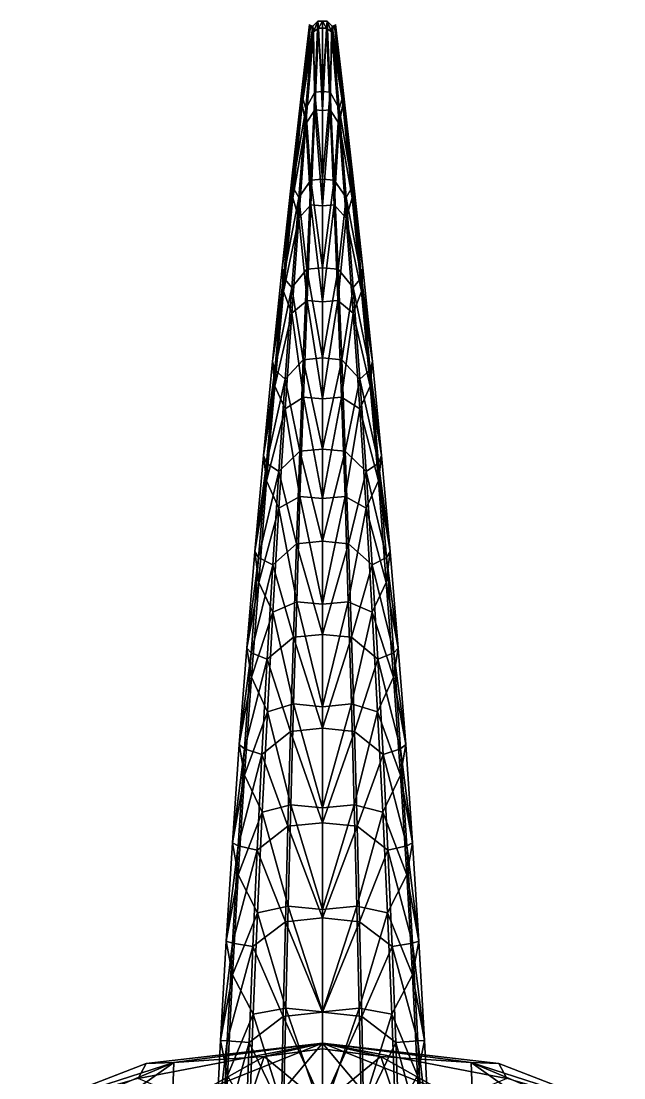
# Model space of a CAD drawing. Extents: x -1.18 to 1.18, y -1.18 to 1.18.
# Drawn here: x -0.149 to 0.149, y 0.655 to 1.176 of the extents above; entities that cross this region are included whole.
import ezdxf

# ---------------------------------------------------------------- set-up
doc = ezdxf.new("R2010")
doc.units = 0
doc.layers.add('OCTOPUS$LWO', color=1, linetype='CONTINUOUS')

msp = doc.modelspace()

# ---------------------------------------------------------------- linework, layer by layer
at = {"layer": 'OCTOPUS$LWO'}
for points in [[(-0.00474, 1.17388, -0.65599), (-0.00618, 1.17383, -0.65728), (-0.01002, 1.13909, -0.62956)], [(-0.01002, 1.13909, -0.62956), (-0.00816, 1.13313, -0.62211), (-0.00474, 1.17388, -0.65599)], [(-0.00988, 1.14505, -0.63697), (-0.01002, 1.13909, -0.62956), (-0.00618, 1.17383, -0.65728)], [(-0.00452, 1.17099, -0.65946), (-0.01001, 1.13512, -0.63443), (-0.00591, 1.17412, -0.65981)], [(-0.00591, 1.17412, -0.65981), (-0.01001, 1.13512, -0.63443), (-0.00988, 1.14505, -0.63697)], [(-0.00591, 1.17412, -0.65981), (-0.00988, 1.14505, -0.63697), (-0.00636, 1.17472, -0.65908)], [(-0.00618, 1.17383, -0.65728), (-0.00636, 1.17472, -0.65908), (-0.00988, 1.14505, -0.63697)], [(-0.00474, 1.17388, -0.65599), (-0.00816, 1.13313, -0.62211), (-0.00379, 1.14124, -0.62698)], [(-0.00591, 1.17412, -0.65981), (-0.00636, 1.17472, -0.65908), (-0.00618, 1.17383, -0.65728)], [(-0.00591, 1.17412, -0.65981), (-0.00618, 1.17383, -0.65728), (-0.00474, 1.17388, -0.65599)], [(-0.00474, 1.17388, -0.65599), (-0.00452, 1.17099, -0.65946), (-0.00591, 1.17412, -0.65981)], [(-0.00452, 1.17099, -0.65946), (-0.00474, 1.17388, -0.65599), (-0.00227, 1.17623, -0.65728)], [(-0.00474, 1.17388, -0.65599), (-0.00379, 1.14124, -0.62698), (-0.00227, 1.17623, -0.65728)], [(-0.00227, 1.17623, -0.65728), (-0.00193, 1.1729, -0.66126), (-0.00452, 1.17099, -0.65946)], [(-0.00227, 1.17623, -0.65728), (-0.00379, 1.14124, -0.62698), (0, 1.14157, -0.62658)], [(-0.00193, 1.1729, -0.66126), (-0.00227, 1.17623, -0.65728), (0, 1.17631, -0.65718)], [(-0.00227, 1.17623, -0.65728), (0, 1.14157, -0.62658), (0, 1.17631, -0.65718)], [(0, 1.17631, -0.65718), (0, 1.17277, -0.66142), (-0.00193, 1.1729, -0.66126)], [(0, 1.17277, -0.66142), (0, 1.17631, -0.65718), (0.00193, 1.1729, -0.66126)], [(0.00227, 1.17623, -0.65728), (0.00193, 1.1729, -0.66126), (0, 1.17631, -0.65718)], [(0, 1.14157, -0.62658), (0.00227, 1.17623, -0.65728), (0, 1.17631, -0.65718)], [(0.00379, 1.14124, -0.62698), (0.00227, 1.17623, -0.65728), (0, 1.14157, -0.62658)], [(0.00193, 1.1729, -0.66126), (0.00227, 1.17623, -0.65728), (0.00452, 1.17099, -0.65946)], [(0.00474, 1.17388, -0.65599), (0.00452, 1.17099, -0.65946), (0.00227, 1.17623, -0.65728)], [(0.00379, 1.14124, -0.62698), (0.00474, 1.17388, -0.65599), (0.00227, 1.17623, -0.65728)], [(0.00816, 1.13313, -0.62211), (0.00474, 1.17388, -0.65599), (0.00379, 1.14124, -0.62698)], [(0.00452, 1.17099, -0.65946), (0.00474, 1.17388, -0.65599), (0.00591, 1.17412, -0.65981)], [(0.01001, 1.13512, -0.63443), (0.00452, 1.17099, -0.65946), (0.00591, 1.17412, -0.65981)], [(0.00618, 1.17383, -0.65728), (0.00591, 1.17412, -0.65981), (0.00474, 1.17388, -0.65599)], [(0.00618, 1.17383, -0.65728), (0.00474, 1.17388, -0.65599), (0.01002, 1.13909, -0.62956)], [(0.00816, 1.13313, -0.62211), (0.01002, 1.13909, -0.62956), (0.00474, 1.17388, -0.65599)], [(0.00636, 1.17472, -0.65908), (0.00591, 1.17412, -0.65981), (0.00618, 1.17383, -0.65728)], [(0.00988, 1.14505, -0.63697), (0.00591, 1.17412, -0.65981), (0.00636, 1.17472, -0.65908)], [(0.01001, 1.13512, -0.63443), (0.00591, 1.17412, -0.65981), (0.00988, 1.14505, -0.63697)], [(0.00636, 1.17472, -0.65908), (0.00618, 1.17383, -0.65728), (0.00988, 1.14505, -0.63697)], [(0.01002, 1.13909, -0.62956), (0.00988, 1.14505, -0.63697), (0.00618, 1.17383, -0.65728)], [(-0.00452, 1.17099, -0.65946), (-0.00814, 1.12564, -0.63126), (-0.01001, 1.13512, -0.63443)], [(-0.00378, 1.13262, -0.63745), (-0.00814, 1.12564, -0.63126), (-0.00452, 1.17099, -0.65946)], [(-0.00452, 1.17099, -0.65946), (-0.00193, 1.1729, -0.66126), (-0.00378, 1.13262, -0.63745)], [(0, 1.13229, -0.63784), (-0.00378, 1.13262, -0.63745), (-0.00193, 1.1729, -0.66126)], [(-0.00193, 1.1729, -0.66126), (0, 1.17277, -0.66142), (0, 1.13229, -0.63784)], [(0, 1.17277, -0.66142), (0.00193, 1.1729, -0.66126), (0, 1.13229, -0.63784)], [(0.00378, 1.13262, -0.63745), (0, 1.13229, -0.63784), (0.00193, 1.1729, -0.66126)], [(0.00193, 1.1729, -0.66126), (0.00452, 1.17099, -0.65946), (0.00378, 1.13262, -0.63745)], [(0.00814, 1.12564, -0.63126), (0.00378, 1.13262, -0.63745), (0.00452, 1.17099, -0.65946)], [(0.00814, 1.12564, -0.63126), (0.00452, 1.17099, -0.65946), (0.01001, 1.13512, -0.63443)], [(-0.01001, 1.13512, -0.63443), (-0.01501, 1.10001, -0.60315), (-0.00988, 1.14505, -0.63697)], [(-0.01002, 1.13909, -0.62956), (-0.00988, 1.14505, -0.63697), (-0.01501, 1.10001, -0.60315)], [(0.01501, 1.10001, -0.60315), (0.01001, 1.13512, -0.63443), (0.00988, 1.14505, -0.63697)], [(0.00988, 1.14505, -0.63697), (0.01002, 1.13909, -0.62956), (0.01501, 1.10001, -0.60315)], [(-0.01501, 1.10001, -0.60315), (-0.01472, 1.09478, -0.59456), (-0.01002, 1.13909, -0.62956)], [(-0.00816, 1.13313, -0.62211), (-0.01002, 1.13909, -0.62956), (-0.01472, 1.09478, -0.59456)], [(-0.00816, 1.13313, -0.62211), (-0.00576, 1.09789, -0.59081), (-0.00379, 1.14124, -0.62698)], [(-0.00379, 1.14124, -0.62698), (-0.00576, 1.09789, -0.59081), (0, 1.0984, -0.5902)], [(-0.00379, 1.14124, -0.62698), (0, 1.0984, -0.5902), (0, 1.14157, -0.62658)], [(0, 1.0984, -0.5902), (0.00379, 1.14124, -0.62698), (0, 1.14157, -0.62658)], [(0.00576, 1.09789, -0.59081), (0.00379, 1.14124, -0.62698), (0, 1.0984, -0.5902)], [(0.00576, 1.09789, -0.59081), (0.00816, 1.13313, -0.62211), (0.00379, 1.14124, -0.62698)], [(0.01002, 1.13909, -0.62956), (0.00816, 1.13313, -0.62211), (0.01472, 1.09478, -0.59456)], [(0.01472, 1.09478, -0.59456), (0.01501, 1.10001, -0.60315), (0.01002, 1.13909, -0.62956)], [(-0.01001, 1.13512, -0.63443), (-0.0147, 1.08915, -0.60152), (-0.01501, 1.10001, -0.60315)], [(-0.01472, 1.09478, -0.59456), (-0.01174, 1.08929, -0.5863), (-0.00816, 1.13313, -0.62211)], [(-0.00814, 1.12564, -0.63126), (-0.0147, 1.08915, -0.60152), (-0.01001, 1.13512, -0.63443)], [(-0.00816, 1.13313, -0.62211), (-0.01174, 1.08929, -0.5863), (-0.00576, 1.09789, -0.59081)], [(-0.00814, 1.12564, -0.63126), (-0.00378, 1.13262, -0.63745), (-0.00574, 1.0857, -0.6057)], [(0, 1.08519, -0.60632), (-0.00574, 1.0857, -0.6057), (-0.00378, 1.13262, -0.63745)], [(-0.00378, 1.13262, -0.63745), (0, 1.13229, -0.63784), (0, 1.08519, -0.60632)], [(0, 1.13229, -0.63784), (0.00378, 1.13262, -0.63745), (0, 1.08519, -0.60632)], [(0.00574, 1.0857, -0.6057), (0, 1.08519, -0.60632), (0.00378, 1.13262, -0.63745)], [(0.00378, 1.13262, -0.63745), (0.00814, 1.12564, -0.63126), (0.00574, 1.0857, -0.6057)], [(0.01174, 1.08929, -0.5863), (0.00816, 1.13313, -0.62211), (0.00576, 1.09789, -0.59081)], [(0.0147, 1.08915, -0.60152), (0.00814, 1.12564, -0.63126), (0.01001, 1.13512, -0.63443)], [(0.01174, 1.08929, -0.5863), (0.01472, 1.09478, -0.59456), (0.00816, 1.13313, -0.62211)], [(0.0147, 1.08915, -0.60152), (0.01001, 1.13512, -0.63443), (0.01501, 1.10001, -0.60315)], [(-0.00814, 1.12564, -0.63126), (-0.01171, 1.07917, -0.5987), (-0.0147, 1.08915, -0.60152)], [(-0.00574, 1.0857, -0.6057), (-0.01171, 1.07917, -0.5987), (-0.00814, 1.12564, -0.63126)], [(0.01171, 1.07917, -0.5987), (0.00574, 1.0857, -0.6057), (0.00814, 1.12564, -0.63126)], [(0.01171, 1.07917, -0.5987), (0.00814, 1.12564, -0.63126), (0.0147, 1.08915, -0.60152)], [(-0.0147, 1.08915, -0.60152), (-0.01993, 1.05451, -0.56835), (-0.01501, 1.10001, -0.60315)], [(-0.01472, 1.09478, -0.59456), (-0.01501, 1.10001, -0.60315), (-0.01993, 1.05451, -0.56835)], [(-0.01174, 1.08929, -0.5863), (-0.00765, 1.05388, -0.55393), (-0.00576, 1.09789, -0.59081)], [(-0.00576, 1.09789, -0.59081), (-0.00765, 1.05388, -0.55393), (0, 1.05457, -0.5531)], [(-0.00576, 1.09789, -0.59081), (0, 1.05457, -0.5531), (0, 1.0984, -0.5902)], [(0, 1.05457, -0.5531), (0.00576, 1.09789, -0.59081), (0, 1.0984, -0.5902)], [(0.00765, 1.05388, -0.55393), (0.00576, 1.09789, -0.59081), (0, 1.05457, -0.5531)], [(0.00765, 1.05388, -0.55393), (0.01174, 1.08929, -0.5863), (0.00576, 1.09789, -0.59081)], [(0.01993, 1.05451, -0.56835), (0.0147, 1.08915, -0.60152), (0.01501, 1.10001, -0.60315)], [(0.01501, 1.10001, -0.60315), (0.01472, 1.09478, -0.59456), (0.01993, 1.05451, -0.56835)], [(-0.01993, 1.05451, -0.56835), (-0.01925, 1.04984, -0.55883), (-0.01472, 1.09478, -0.59456)], [(-0.01174, 1.08929, -0.5863), (-0.01472, 1.09478, -0.59456), (-0.01925, 1.04984, -0.55883)], [(0.01472, 1.09478, -0.59456), (0.01174, 1.08929, -0.5863), (0.01925, 1.04984, -0.55883)], [(0.01925, 1.04984, -0.55883), (0.01993, 1.05451, -0.56835), (0.01472, 1.09478, -0.59456)], [(-0.0147, 1.08915, -0.60152), (-0.01921, 1.0429, -0.56741), (-0.01993, 1.05451, -0.56835)], [(-0.01925, 1.04984, -0.55883), (-0.01519, 1.0448, -0.54976), (-0.01174, 1.08929, -0.5863)], [(-0.01171, 1.07917, -0.5987), (-0.01921, 1.0429, -0.56741), (-0.0147, 1.08915, -0.60152)], [(-0.01174, 1.08929, -0.5863), (-0.01519, 1.0448, -0.54976), (-0.00765, 1.05388, -0.55393)], [(-0.01171, 1.07917, -0.5987), (-0.00574, 1.0857, -0.6057), (-0.00762, 1.03852, -0.57273)], [(0, 1.03783, -0.57357), (-0.00762, 1.03852, -0.57273), (-0.00574, 1.0857, -0.6057)], [(-0.00574, 1.0857, -0.6057), (0, 1.08519, -0.60632), (0, 1.03783, -0.57357)], [(0, 1.08519, -0.60632), (0.00574, 1.0857, -0.6057), (0, 1.03783, -0.57357)], [(0.00762, 1.03852, -0.57273), (0, 1.03783, -0.57357), (0.00574, 1.0857, -0.6057)], [(0.00574, 1.0857, -0.6057), (0.01171, 1.07917, -0.5987), (0.00762, 1.03852, -0.57273)], [(0.01519, 1.0448, -0.54976), (0.01174, 1.08929, -0.5863), (0.00765, 1.05388, -0.55393)], [(0.01921, 1.0429, -0.56741), (0.01171, 1.07917, -0.5987), (0.0147, 1.08915, -0.60152)], [(0.01519, 1.0448, -0.54976), (0.01925, 1.04984, -0.55883), (0.01174, 1.08929, -0.5863)], [(0.01921, 1.0429, -0.56741), (0.0147, 1.08915, -0.60152), (0.01993, 1.05451, -0.56835)], [(-0.01171, 1.07917, -0.5987), (-0.01514, 1.03227, -0.56515), (-0.01921, 1.0429, -0.56741)], [(-0.00762, 1.03852, -0.57273), (-0.01514, 1.03227, -0.56515), (-0.01171, 1.07917, -0.5987)], [(0.01514, 1.03227, -0.56515), (0.00762, 1.03852, -0.57273), (0.01171, 1.07917, -0.5987)], [(0.01514, 1.03227, -0.56515), (0.01171, 1.07917, -0.5987), (0.01921, 1.0429, -0.56741)], [(-0.01921, 1.0429, -0.56741), (-0.02465, 1.00842, -0.53281), (-0.01993, 1.05451, -0.56835)], [(-0.01925, 1.04984, -0.55883), (-0.01993, 1.05451, -0.56835), (-0.02465, 1.00842, -0.53281)], [(-0.01519, 1.0448, -0.54976), (-0.00946, 1.00927, -0.51634), (-0.00765, 1.05388, -0.55393)], [(-0.00765, 1.05388, -0.55393), (-0.00946, 1.00927, -0.51634), (0, 1.01013, -0.51529)], [(-0.00765, 1.05388, -0.55393), (0, 1.01013, -0.51529), (0, 1.05457, -0.5531)], [(0, 1.01013, -0.51529), (0.00765, 1.05388, -0.55393), (0, 1.05457, -0.5531)], [(0.00946, 1.00927, -0.51634), (0.00765, 1.05388, -0.55393), (0, 1.01013, -0.51529)], [(0.00946, 1.00927, -0.51634), (0.01519, 1.0448, -0.54976), (0.00765, 1.05388, -0.55393)], [(0.02465, 1.00842, -0.53281), (0.01921, 1.0429, -0.56741), (0.01993, 1.05451, -0.56835)], [(0.01993, 1.05451, -0.56835), (0.01925, 1.04984, -0.55883), (0.02465, 1.00842, -0.53281)], [(-0.02465, 1.00842, -0.53281), (-0.02357, 1.0043, -0.52237), (-0.01925, 1.04984, -0.55883)], [(-0.01519, 1.0448, -0.54976), (-0.01925, 1.04984, -0.55883), (-0.02357, 1.0043, -0.52237)], [(0.01925, 1.04984, -0.55883), (0.01519, 1.0448, -0.54976), (0.02357, 1.0043, -0.52237)], [(0.02357, 1.0043, -0.52237), (0.02465, 1.00842, -0.53281), (0.01925, 1.04984, -0.55883)], [(-0.01921, 1.0429, -0.56741), (-0.02352, 0.99624, -0.53232), (-0.02465, 1.00842, -0.53281)], [(-0.02357, 1.0043, -0.52237), (-0.01848, 0.99973, -0.5125), (-0.01519, 1.0448, -0.54976)], [(-0.01514, 1.03227, -0.56515), (-0.02352, 0.99624, -0.53232), (-0.01921, 1.0429, -0.56741)], [(-0.01519, 1.0448, -0.54976), (-0.01848, 0.99973, -0.5125), (-0.00946, 1.00927, -0.51634)], [(0.01848, 0.99973, -0.5125), (0.01519, 1.0448, -0.54976), (0.00946, 1.00927, -0.51634)], [(0.02352, 0.99624, -0.53232), (0.01514, 1.03227, -0.56515), (0.01921, 1.0429, -0.56741)], [(0.01848, 0.99973, -0.5125), (0.02357, 1.0043, -0.52237), (0.01519, 1.0448, -0.54976)], [(0.02352, 0.99624, -0.53232), (0.01921, 1.0429, -0.56741), (0.02465, 1.00842, -0.53281)], [(-0.01514, 1.03227, -0.56515), (-0.00762, 1.03852, -0.57273), (-0.00942, 0.99077, -0.53899)], [(0, 0.98991, -0.54004), (-0.00942, 0.99077, -0.53899), (-0.00762, 1.03852, -0.57273)], [(-0.00762, 1.03852, -0.57273), (0, 1.03783, -0.57357), (0, 0.98991, -0.54004)], [(0, 1.03783, -0.57357), (0.00762, 1.03852, -0.57273), (0, 0.98991, -0.54004)], [(0.00942, 0.99077, -0.53899), (0, 0.98991, -0.54004), (0.00762, 1.03852, -0.57273)], [(0.00762, 1.03852, -0.57273), (0.01514, 1.03227, -0.56515), (0.00942, 0.99077, -0.53899)], [(-0.01514, 1.03227, -0.56515), (-0.01841, 0.98496, -0.5306), (-0.02352, 0.99624, -0.53232)], [(-0.00942, 0.99077, -0.53899), (-0.01841, 0.98496, -0.5306), (-0.01514, 1.03227, -0.56515)], [(0.01841, 0.98496, -0.5306), (0.00942, 0.99077, -0.53899), (0.01514, 1.03227, -0.56515)], [(0.01841, 0.98496, -0.5306), (0.01514, 1.03227, -0.56515), (0.02352, 0.99624, -0.53232)], [(-0.02352, 0.99624, -0.53232), (-0.02913, 0.96194, -0.49632), (-0.02465, 1.00842, -0.53281)], [(-0.02357, 1.0043, -0.52237), (-0.02465, 1.00842, -0.53281), (-0.02913, 0.96194, -0.49632)], [(-0.01848, 0.99973, -0.5125), (-0.01119, 0.96411, -0.47804), (-0.00946, 1.00927, -0.51634)], [(-0.00946, 1.00927, -0.51634), (-0.01119, 0.96411, -0.47804), (0, 0.96514, -0.47678)], [(-0.00946, 1.00927, -0.51634), (0, 0.96514, -0.47678), (0, 1.01013, -0.51529)], [(0, 0.96514, -0.47678), (0.00946, 1.00927, -0.51634), (0, 1.01013, -0.51529)], [(0.01119, 0.96411, -0.47804), (0.00946, 1.00927, -0.51634), (0, 0.96514, -0.47678)], [(0.01119, 0.96411, -0.47804), (0.01848, 0.99973, -0.5125), (0.00946, 1.00927, -0.51634)], [(0.02913, 0.96194, -0.49632), (0.02352, 0.99624, -0.53232), (0.02465, 1.00842, -0.53281)], [(0.02465, 1.00842, -0.53281), (0.02357, 1.0043, -0.52237), (0.02913, 0.96194, -0.49632)], [(-0.02913, 0.96194, -0.49632), (-0.02768, 0.95822, -0.48518), (-0.02357, 1.0043, -0.52237)], [(-0.01848, 0.99973, -0.5125), (-0.02357, 1.0043, -0.52237), (-0.02768, 0.95822, -0.48518)], [(0.02357, 1.0043, -0.52237), (0.01848, 0.99973, -0.5125), (0.02768, 0.95822, -0.48518)], [(0.02768, 0.95822, -0.48518), (0.02913, 0.96194, -0.49632), (0.02357, 1.0043, -0.52237)], [(-0.02352, 0.99624, -0.53232), (-0.02762, 0.94947, -0.49551), (-0.02913, 0.96194, -0.49632)], [(-0.02768, 0.95822, -0.48518), (-0.02161, 0.95411, -0.47452), (-0.01848, 0.99973, -0.5125)], [(-0.01841, 0.98496, -0.5306), (-0.02762, 0.94947, -0.49551), (-0.02352, 0.99624, -0.53232)], [(-0.01848, 0.99973, -0.5125), (-0.02161, 0.95411, -0.47452), (-0.01119, 0.96411, -0.47804)], [(0.02161, 0.95411, -0.47452), (0.01848, 0.99973, -0.5125), (0.01119, 0.96411, -0.47804)], [(0.02762, 0.94947, -0.49551), (0.01841, 0.98496, -0.5306), (0.02352, 0.99624, -0.53232)], [(0.02161, 0.95411, -0.47452), (0.02768, 0.95822, -0.48518), (0.01848, 0.99973, -0.5125)], [(0.02762, 0.94947, -0.49551), (0.02352, 0.99624, -0.53232), (0.02913, 0.96194, -0.49632)], [(-0.01841, 0.98496, -0.5306), (-0.00942, 0.99077, -0.53899), (-0.01113, 0.94172, -0.50459)], [(0, 0.94069, -0.50585), (-0.01113, 0.94172, -0.50459), (-0.00942, 0.99077, -0.53899)], [(-0.00942, 0.99077, -0.53899), (0, 0.98991, -0.54004), (0, 0.94069, -0.50585)], [(0, 0.98991, -0.54004), (0.00942, 0.99077, -0.53899), (0, 0.94069, -0.50585)], [(0.01113, 0.94172, -0.50459), (0, 0.94069, -0.50585), (0.00942, 0.99077, -0.53899)], [(0.00942, 0.99077, -0.53899), (0.01841, 0.98496, -0.5306), (0.01113, 0.94172, -0.50459)], [(-0.01841, 0.98496, -0.5306), (-0.02152, 0.93597, -0.49551), (-0.02762, 0.94947, -0.49551)], [(-0.01113, 0.94172, -0.50459), (-0.02152, 0.93597, -0.49551), (-0.01841, 0.98496, -0.5306)], [(0.02152, 0.93597, -0.49551), (0.01113, 0.94172, -0.50459), (0.01841, 0.98496, -0.5306)], [(0.02152, 0.93597, -0.49551), (0.01841, 0.98496, -0.5306), (0.02762, 0.94947, -0.49551)], [(-0.01119, 0.96411, -0.47804), (0, 0.91965, -0.43758), (0, 0.96514, -0.47678)], [(0, 0.91965, -0.43758), (0.01119, 0.96411, -0.47804), (0, 0.96514, -0.47678)], [(-0.02762, 0.94947, -0.49551), (-0.03337, 0.91455, -0.45919), (-0.02913, 0.96194, -0.49632)], [(-0.02768, 0.95822, -0.48518), (-0.02913, 0.96194, -0.49632), (-0.03337, 0.91455, -0.45919)], [(-0.02161, 0.95411, -0.47452), (-0.01282, 0.91844, -0.43905), (-0.01119, 0.96411, -0.47804)], [(-0.01119, 0.96411, -0.47804), (-0.01282, 0.91844, -0.43905), (0, 0.91965, -0.43758)], [(0.01282, 0.91844, -0.43905), (0.01119, 0.96411, -0.47804), (0, 0.91965, -0.43758)], [(0.01282, 0.91844, -0.43905), (0.02161, 0.95411, -0.47452), (0.01119, 0.96411, -0.47804)], [(0.03337, 0.91455, -0.45919), (0.02762, 0.94947, -0.49551), (0.02913, 0.96194, -0.49632)], [(0.02913, 0.96194, -0.49632), (0.02768, 0.95822, -0.48518), (0.03337, 0.91455, -0.45919)], [(-0.03337, 0.91455, -0.45919), (-0.03156, 0.91164, -0.44727), (-0.02768, 0.95822, -0.48518)], [(-0.02161, 0.95411, -0.47452), (-0.02768, 0.95822, -0.48518), (-0.03156, 0.91164, -0.44727)], [(0.02768, 0.95822, -0.48518), (0.02161, 0.95411, -0.47452), (0.03156, 0.91164, -0.44727)], [(0.03156, 0.91164, -0.44727), (0.03337, 0.91455, -0.45919), (0.02768, 0.95822, -0.48518)], [(-0.02762, 0.94947, -0.49551), (-0.03148, 0.89938, -0.45946), (-0.03337, 0.91455, -0.45919)], [(-0.03156, 0.91164, -0.44727), (-0.02456, 0.90799, -0.43585), (-0.02161, 0.95411, -0.47452)], [(-0.02152, 0.93597, -0.49551), (-0.03148, 0.89938, -0.45946), (-0.02762, 0.94947, -0.49551)], [(-0.02161, 0.95411, -0.47452), (-0.02456, 0.90799, -0.43585), (-0.01282, 0.91844, -0.43905)], [(0.02456, 0.90799, -0.43585), (0.02161, 0.95411, -0.47452), (0.01282, 0.91844, -0.43905)], [(0.03148, 0.89938, -0.45946), (0.02152, 0.93597, -0.49551), (0.02762, 0.94947, -0.49551)], [(0.02456, 0.90799, -0.43585), (0.03156, 0.91164, -0.44727), (0.02161, 0.95411, -0.47452)], [(0.03148, 0.89938, -0.45946), (0.02762, 0.94947, -0.49551), (0.03337, 0.91455, -0.45919)], [(-0.02152, 0.93597, -0.49551), (-0.01113, 0.94172, -0.50459), (-0.01274, 0.88978, -0.47066)], [(0, 0.88858, -0.47213), (-0.01274, 0.88978, -0.47066), (-0.01113, 0.94172, -0.50459)], [(-0.01113, 0.94172, -0.50459), (0, 0.94069, -0.50585), (0, 0.88858, -0.47213)], [(0, 0.94069, -0.50585), (0.01113, 0.94172, -0.50459), (0, 0.88858, -0.47213)], [(0.01274, 0.88978, -0.47066), (0, 0.88858, -0.47213), (0.01113, 0.94172, -0.50459)], [(0.01113, 0.94172, -0.50459), (0.02152, 0.93597, -0.49551), (0.01274, 0.88978, -0.47066)], [(-0.02152, 0.93597, -0.49551), (-0.02444, 0.8847, -0.46097), (-0.03148, 0.89938, -0.45946)], [(-0.01274, 0.88978, -0.47066), (-0.02444, 0.8847, -0.46097), (-0.02152, 0.93597, -0.49551)], [(0.02444, 0.8847, -0.46097), (0.01274, 0.88978, -0.47066), (0.02152, 0.93597, -0.49551)], [(0.02444, 0.8847, -0.46097), (0.02152, 0.93597, -0.49551), (0.03148, 0.89938, -0.45946)], [(-0.02456, 0.90799, -0.43585), (-0.01435, 0.87233, -0.39936), (-0.01282, 0.91844, -0.43905)], [(-0.01282, 0.91844, -0.43905), (-0.01435, 0.87233, -0.39936), (0, 0.87371, -0.39769)], [(-0.01282, 0.91844, -0.43905), (0, 0.87371, -0.39769), (0, 0.91965, -0.43758)], [(0, 0.87371, -0.39769), (0.01282, 0.91844, -0.43905), (0, 0.91965, -0.43758)], [(0.01435, 0.87233, -0.39936), (0.01282, 0.91844, -0.43905), (0, 0.87371, -0.39769)], [(0.01435, 0.87233, -0.39936), (0.02456, 0.90799, -0.43585), (0.01282, 0.91844, -0.43905)], [(-0.03148, 0.89938, -0.45946), (-0.03734, 0.86694, -0.42145), (-0.03337, 0.91455, -0.45919)], [(-0.03156, 0.91164, -0.44727), (-0.03337, 0.91455, -0.45919), (-0.03734, 0.86694, -0.42145)], [(0.03734, 0.86694, -0.42145), (0.03148, 0.89938, -0.45946), (0.03337, 0.91455, -0.45919)], [(0.03337, 0.91455, -0.45919), (0.03156, 0.91164, -0.44727), (0.03734, 0.86694, -0.42145)], [(-0.03734, 0.86694, -0.42145), (-0.03518, 0.8646, -0.40865), (-0.03156, 0.91164, -0.44727)], [(-0.02456, 0.90799, -0.43585), (-0.03156, 0.91164, -0.44727), (-0.03518, 0.8646, -0.40865)], [(-0.03518, 0.8646, -0.40865), (-0.02731, 0.86145, -0.39648), (-0.02456, 0.90799, -0.43585)], [(-0.02456, 0.90799, -0.43585), (-0.02731, 0.86145, -0.39648), (-0.01435, 0.87233, -0.39936)], [(0.02731, 0.86145, -0.39648), (0.02456, 0.90799, -0.43585), (0.01435, 0.87233, -0.39936)], [(0.03156, 0.91164, -0.44727), (0.02456, 0.90799, -0.43585), (0.03518, 0.8646, -0.40865)], [(0.02731, 0.86145, -0.39648), (0.03518, 0.8646, -0.40865), (0.02456, 0.90799, -0.43585)], [(0.03518, 0.8646, -0.40865), (0.03734, 0.86694, -0.42145), (0.03156, 0.91164, -0.44727)], [(-0.03148, 0.89938, -0.45946), (-0.03509, 0.85261, -0.4224), (-0.03734, 0.86694, -0.42145)], [(-0.02444, 0.8847, -0.46097), (-0.03509, 0.85261, -0.4224), (-0.03148, 0.89938, -0.45946)], [(0.03509, 0.85261, -0.4224), (0.02444, 0.8847, -0.46097), (0.03148, 0.89938, -0.45946)], [(0.03509, 0.85261, -0.4224), (0.03148, 0.89938, -0.45946), (0.03734, 0.86694, -0.42145)], [(-0.02444, 0.8847, -0.46097), (-0.01274, 0.88978, -0.47066), (-0.01424, 0.83942, -0.43825)], [(0, 0.83804, -0.43992), (-0.01424, 0.83942, -0.43825), (-0.01274, 0.88978, -0.47066)], [(-0.01274, 0.88978, -0.47066), (0, 0.88858, -0.47213), (0, 0.83804, -0.43992)], [(0, 0.88858, -0.47213), (0.01274, 0.88978, -0.47066), (0, 0.83804, -0.43992)], [(0.01424, 0.83942, -0.43825), (0, 0.83804, -0.43992), (0.01274, 0.88978, -0.47066)], [(0.01274, 0.88978, -0.47066), (0.02444, 0.8847, -0.46097), (0.01424, 0.83942, -0.43825)], [(-0.02444, 0.8847, -0.46097), (-0.02716, 0.83546, -0.42741), (-0.03509, 0.85261, -0.4224)], [(-0.01424, 0.83942, -0.43825), (-0.02716, 0.83546, -0.42741), (-0.02444, 0.8847, -0.46097)], [(0.02716, 0.83546, -0.42741), (0.01424, 0.83942, -0.43825), (0.02444, 0.8847, -0.46097)], [(0.02716, 0.83546, -0.42741), (0.02444, 0.8847, -0.46097), (0.03509, 0.85261, -0.4224)], [(-0.02731, 0.86145, -0.39648), (-0.01577, 0.82584, -0.359), (-0.01435, 0.87233, -0.39936)], [(-0.01435, 0.87233, -0.39936), (-0.01577, 0.82584, -0.359), (0, 0.82739, -0.35713)], [(-0.01435, 0.87233, -0.39936), (0, 0.82739, -0.35713), (0, 0.87371, -0.39769)], [(0, 0.82739, -0.35713), (0.01435, 0.87233, -0.39936), (0, 0.87371, -0.39769)], [(0.01577, 0.82584, -0.359), (0.01435, 0.87233, -0.39936), (0, 0.82739, -0.35713)], [(0.01577, 0.82584, -0.359), (0.02731, 0.86145, -0.39648), (0.01435, 0.87233, -0.39936)], [(-0.03509, 0.85261, -0.4224), (-0.04103, 0.81932, -0.3829), (-0.03734, 0.86694, -0.42145)], [(-0.03518, 0.8646, -0.40865), (-0.03734, 0.86694, -0.42145), (-0.04103, 0.81932, -0.3829)], [(0.04103, 0.81932, -0.3829), (0.03509, 0.85261, -0.4224), (0.03734, 0.86694, -0.42145)], [(0.03734, 0.86694, -0.42145), (0.03518, 0.8646, -0.40865), (0.04103, 0.81932, -0.3829)], [(-0.04103, 0.81932, -0.3829), (-0.03855, 0.81718, -0.36934), (-0.03518, 0.8646, -0.40865)], [(-0.02731, 0.86145, -0.39648), (-0.03518, 0.8646, -0.40865), (-0.03855, 0.81718, -0.36934)], [(-0.03855, 0.81718, -0.36934), (-0.02987, 0.81452, -0.35642), (-0.02731, 0.86145, -0.39648)], [(-0.02731, 0.86145, -0.39648), (-0.02987, 0.81452, -0.35642), (-0.01577, 0.82584, -0.359)], [(0.02987, 0.81452, -0.35642), (0.02731, 0.86145, -0.39648), (0.01577, 0.82584, -0.359)], [(0.03518, 0.8646, -0.40865), (0.02731, 0.86145, -0.39648), (0.03855, 0.81718, -0.36934)], [(0.02987, 0.81452, -0.35642), (0.03855, 0.81718, -0.36934), (0.02731, 0.86145, -0.39648)], [(0.03855, 0.81718, -0.36934), (0.04103, 0.81932, -0.3829), (0.03518, 0.8646, -0.40865)], [(-0.03509, 0.85261, -0.4224), (-0.03844, 0.80424, -0.3849), (-0.04103, 0.81932, -0.3829)], [(-0.02716, 0.83546, -0.42741), (-0.03844, 0.80424, -0.3849), (-0.03509, 0.85261, -0.4224)], [(0.03844, 0.80424, -0.3849), (0.02716, 0.83546, -0.42741), (0.03509, 0.85261, -0.4224)], [(0.03844, 0.80424, -0.3849), (0.03509, 0.85261, -0.4224), (0.04103, 0.81932, -0.3829)], [(-0.02716, 0.83546, -0.42741), (-0.02969, 0.78608, -0.39047), (-0.03844, 0.80424, -0.3849)], [(-0.01564, 0.7897, -0.40228), (-0.02969, 0.78608, -0.39047), (-0.02716, 0.83546, -0.42741)], [(-0.02716, 0.83546, -0.42741), (-0.01424, 0.83942, -0.43825), (-0.01564, 0.7897, -0.40228)], [(0, 0.78814, -0.40415), (-0.01564, 0.7897, -0.40228), (-0.01424, 0.83942, -0.43825)], [(-0.01424, 0.83942, -0.43825), (0, 0.83804, -0.43992), (0, 0.78814, -0.40415)], [(0, 0.83804, -0.43992), (0.01424, 0.83942, -0.43825), (0, 0.78814, -0.40415)], [(0.01564, 0.7897, -0.40228), (0, 0.78814, -0.40415), (0.01424, 0.83942, -0.43825)], [(0.01424, 0.83942, -0.43825), (0.02716, 0.83546, -0.42741), (0.01564, 0.7897, -0.40228)], [(0.02969, 0.78608, -0.39047), (0.01564, 0.7897, -0.40228), (0.02716, 0.83546, -0.42741)], [(0.02969, 0.78608, -0.39047), (0.02716, 0.83546, -0.42741), (0.03844, 0.80424, -0.3849)], [(-0.02987, 0.81452, -0.35642), (-0.01707, 0.77903, -0.31796), (-0.01577, 0.82584, -0.359)], [(-0.01577, 0.82584, -0.359), (-0.01707, 0.77903, -0.31796), (0, 0.78076, -0.31589)], [(-0.01577, 0.82584, -0.359), (0, 0.78076, -0.31589), (0, 0.82739, -0.35713)], [(0, 0.78076, -0.31589), (0.01577, 0.82584, -0.359), (0, 0.82739, -0.35713)], [(0.01707, 0.77903, -0.31796), (0.01577, 0.82584, -0.359), (0, 0.78076, -0.31589)], [(0.01707, 0.77903, -0.31796), (0.02987, 0.81452, -0.35642), (0.01577, 0.82584, -0.359)], [(-0.03844, 0.80424, -0.3849), (-0.04442, 0.77095, -0.34373), (-0.04103, 0.81932, -0.3829)], [(-0.03855, 0.81718, -0.36934), (-0.04103, 0.81932, -0.3829), (-0.04442, 0.77095, -0.34373)], [(0.04442, 0.77095, -0.34373), (0.03844, 0.80424, -0.3849), (0.04103, 0.81932, -0.3829)], [(0.04103, 0.81932, -0.3829), (0.03855, 0.81718, -0.36934), (0.04442, 0.77095, -0.34373)], [(-0.04442, 0.77095, -0.34373), (-0.04163, 0.76942, -0.32932), (-0.03855, 0.81718, -0.36934)], [(-0.02987, 0.81452, -0.35642), (-0.03855, 0.81718, -0.36934), (-0.04163, 0.76942, -0.32932)], [(-0.04163, 0.76942, -0.32932), (-0.03221, 0.76728, -0.31568), (-0.02987, 0.81452, -0.35642)], [(-0.02987, 0.81452, -0.35642), (-0.03221, 0.76728, -0.31568), (-0.01707, 0.77903, -0.31796)], [(0.03221, 0.76728, -0.31568), (0.02987, 0.81452, -0.35642), (0.01707, 0.77903, -0.31796)], [(0.03855, 0.81718, -0.36934), (0.02987, 0.81452, -0.35642), (0.04163, 0.76942, -0.32932)], [(0.03221, 0.76728, -0.31568), (0.04163, 0.76942, -0.32932), (0.02987, 0.81452, -0.35642)], [(0.04163, 0.76942, -0.32932), (0.04442, 0.77095, -0.34373), (0.03855, 0.81718, -0.36934)], [(-0.03844, 0.80424, -0.3849), (-0.04152, 0.75515, -0.34633), (-0.04442, 0.77095, -0.34373)], [(-0.02969, 0.78608, -0.39047), (-0.04152, 0.75515, -0.34633), (-0.03844, 0.80424, -0.3849)], [(0.04152, 0.75515, -0.34633), (0.02969, 0.78608, -0.39047), (0.03844, 0.80424, -0.3849)], [(0.04152, 0.75515, -0.34633), (0.03844, 0.80424, -0.3849), (0.04442, 0.77095, -0.34373)], [(-0.02969, 0.78608, -0.39047), (-0.01564, 0.7897, -0.40228), (-0.01693, 0.73967, -0.36466)], [(0, 0.73794, -0.36673), (-0.01693, 0.73967, -0.36466), (-0.01564, 0.7897, -0.40228)], [(-0.01564, 0.7897, -0.40228), (0, 0.78814, -0.40415), (0, 0.73794, -0.36673)], [(0, 0.78814, -0.40415), (0.01564, 0.7897, -0.40228), (0, 0.73794, -0.36673)], [(0.01693, 0.73967, -0.36466), (0, 0.73794, -0.36673), (0.01564, 0.7897, -0.40228)], [(0.01564, 0.7897, -0.40228), (0.02969, 0.78608, -0.39047), (0.01693, 0.73967, -0.36466)], [(-0.02969, 0.78608, -0.39047), (-0.03201, 0.73637, -0.35233), (-0.04152, 0.75515, -0.34633)], [(-0.01693, 0.73967, -0.36466), (-0.03201, 0.73637, -0.35233), (-0.02969, 0.78608, -0.39047)], [(0.03201, 0.73637, -0.35233), (0.01693, 0.73967, -0.36466), (0.02969, 0.78608, -0.39047)], [(0.03201, 0.73637, -0.35233), (0.02969, 0.78608, -0.39047), (0.04152, 0.75515, -0.34633)], [(-0.03221, 0.76728, -0.31568), (-0.01826, 0.73195, -0.27626), (-0.01707, 0.77903, -0.31796)], [(-0.01707, 0.77903, -0.31796), (-0.01826, 0.73195, -0.27626), (0, 0.73386, -0.274)], [(-0.01707, 0.77903, -0.31796), (0, 0.73386, -0.274), (0, 0.78076, -0.31589)], [(0, 0.73386, -0.274), (0.01707, 0.77903, -0.31796), (0, 0.78076, -0.31589)], [(0.01826, 0.73195, -0.27626), (0.01707, 0.77903, -0.31796), (0, 0.73386, -0.274)], [(0.01826, 0.73195, -0.27626), (0.03221, 0.76728, -0.31568), (0.01707, 0.77903, -0.31796)], [(-0.04152, 0.75515, -0.34633), (-0.04751, 0.72228, -0.30386), (-0.04442, 0.77095, -0.34373)], [(-0.04163, 0.76942, -0.32932), (-0.04442, 0.77095, -0.34373), (-0.04751, 0.72228, -0.30386)], [(-0.04751, 0.72228, -0.30386), (-0.04444, 0.72139, -0.28862), (-0.04163, 0.76942, -0.32932)], [(-0.03221, 0.76728, -0.31568), (-0.04163, 0.76942, -0.32932), (-0.04444, 0.72139, -0.28862)], [(-0.04444, 0.72139, -0.28862), (-0.03433, 0.71979, -0.27427), (-0.03221, 0.76728, -0.31568)], [(-0.03221, 0.76728, -0.31568), (-0.03433, 0.71979, -0.27427), (-0.01826, 0.73195, -0.27626)], [(0.03433, 0.71979, -0.27427), (0.03221, 0.76728, -0.31568), (0.01826, 0.73195, -0.27626)], [(0.04163, 0.76942, -0.32932), (0.03221, 0.76728, -0.31568), (0.04444, 0.72139, -0.28862)], [(0.03433, 0.71979, -0.27427), (0.04444, 0.72139, -0.28862), (0.03221, 0.76728, -0.31568)], [(0.04751, 0.72228, -0.30386), (0.04152, 0.75515, -0.34633), (0.04442, 0.77095, -0.34373)], [(0.04442, 0.77095, -0.34373), (0.04163, 0.76942, -0.32932), (0.04751, 0.72228, -0.30386)], [(0.04444, 0.72139, -0.28862), (0.04751, 0.72228, -0.30386), (0.04163, 0.76942, -0.32932)], [(-0.04152, 0.75515, -0.34633), (-0.04431, 0.70576, -0.30704), (-0.04751, 0.72228, -0.30386)], [(-0.03201, 0.73637, -0.35233), (-0.04431, 0.70576, -0.30704), (-0.04152, 0.75515, -0.34633)], [(0.04431, 0.70576, -0.30704), (0.03201, 0.73637, -0.35233), (0.04152, 0.75515, -0.34633)], [(0.04431, 0.70576, -0.30704), (0.04152, 0.75515, -0.34633), (0.04751, 0.72228, -0.30386)], [(-0.03201, 0.73637, -0.35233), (-0.03412, 0.68636, -0.31347), (-0.04431, 0.70576, -0.30704)], [(-0.01811, 0.68932, -0.32631), (-0.03412, 0.68636, -0.31347), (-0.03201, 0.73637, -0.35233)], [(-0.03201, 0.73637, -0.35233), (-0.01693, 0.73967, -0.36466), (-0.01811, 0.68932, -0.32631)], [(0, 0.68741, -0.32856), (-0.01811, 0.68932, -0.32631), (-0.01693, 0.73967, -0.36466)], [(-0.01693, 0.73967, -0.36466), (0, 0.73794, -0.36673), (0, 0.68741, -0.32856)], [(0, 0.73794, -0.36673), (0.01693, 0.73967, -0.36466), (0, 0.68741, -0.32856)], [(0.01811, 0.68932, -0.32631), (0, 0.68741, -0.32856), (0.01693, 0.73967, -0.36466)], [(0.01693, 0.73967, -0.36466), (0.03201, 0.73637, -0.35233), (0.01811, 0.68932, -0.32631)], [(0.03412, 0.68636, -0.31347), (0.01811, 0.68932, -0.32631), (0.03201, 0.73637, -0.35233)], [(0.03412, 0.68636, -0.31347), (0.03201, 0.73637, -0.35233), (0.04431, 0.70576, -0.30704)], [(-0.03433, 0.71979, -0.27427), (-0.01933, 0.68512, -0.23344), (-0.01826, 0.73195, -0.27626)], [(-0.01826, 0.73195, -0.27626), (-0.01933, 0.68512, -0.23344), (0, 0.68728, -0.23094)], [(-0.01826, 0.73195, -0.27626), (0, 0.68728, -0.23094), (0, 0.73386, -0.274)], [(0, 0.68728, -0.23094), (0.01826, 0.73195, -0.27626), (0, 0.73386, -0.274)], [(0.01933, 0.68512, -0.23344), (0.01826, 0.73195, -0.27626), (0, 0.68728, -0.23094)], [(0.01933, 0.68512, -0.23344), (0.03433, 0.71979, -0.27427), (0.01826, 0.73195, -0.27626)], [(-0.04431, 0.70576, -0.30704), (-0.0503, 0.67338, -0.26329), (-0.04751, 0.72228, -0.30386)], [(-0.04444, 0.72139, -0.28862), (-0.04751, 0.72228, -0.30386), (-0.0503, 0.67338, -0.26329)], [(-0.0503, 0.67338, -0.26329), (-0.04698, 0.67313, -0.24724), (-0.04444, 0.72139, -0.28862)], [(-0.03433, 0.71979, -0.27427), (-0.04444, 0.72139, -0.28862), (-0.04698, 0.67313, -0.24724)], [(-0.04698, 0.67313, -0.24724), (-0.03625, 0.67228, -0.23198), (-0.03433, 0.71979, -0.27427)], [(-0.03433, 0.71979, -0.27427), (-0.03625, 0.67228, -0.23198), (-0.01933, 0.68512, -0.23344)], [(0.03625, 0.67228, -0.23198), (0.03433, 0.71979, -0.27427), (0.01933, 0.68512, -0.23344)], [(0.04444, 0.72139, -0.28862), (0.03433, 0.71979, -0.27427), (0.04698, 0.67313, -0.24724)], [(0.03625, 0.67228, -0.23198), (0.04698, 0.67313, -0.24724), (0.03433, 0.71979, -0.27427)], [(0.0503, 0.67338, -0.26329), (0.04431, 0.70576, -0.30704), (0.04751, 0.72228, -0.30386)], [(0.04751, 0.72228, -0.30386), (0.04444, 0.72139, -0.28862), (0.0503, 0.67338, -0.26329)], [(0.04698, 0.67313, -0.24724), (0.0503, 0.67338, -0.26329), (0.04444, 0.72139, -0.28862)], [(-0.04431, 0.70576, -0.30704), (-0.04684, 0.65613, -0.26704), (-0.0503, 0.67338, -0.26329)], [(-0.03412, 0.68636, -0.31347), (-0.04684, 0.65613, -0.26704), (-0.04431, 0.70576, -0.30704)], [(0.04684, 0.65613, -0.26704), (0.03412, 0.68636, -0.31347), (0.04431, 0.70576, -0.30704)], [(0.04684, 0.65613, -0.26704), (0.04431, 0.70576, -0.30704), (0.0503, 0.67338, -0.26329)], [(-0.03412, 0.68636, -0.31347), (-0.01811, 0.68932, -0.32631), (-0.01918, 0.6387, -0.28721)], [(0, 0.63661, -0.28965), (-0.01918, 0.6387, -0.28721), (-0.01811, 0.68932, -0.32631)], [(-0.01811, 0.68932, -0.32631), (0, 0.68741, -0.32856), (0, 0.63661, -0.28965)], [(0, 0.68741, -0.32856), (0.01811, 0.68932, -0.32631), (0, 0.63661, -0.28965)], [(0.01918, 0.6387, -0.28721), (0, 0.63661, -0.28965), (0.01811, 0.68932, -0.32631)], [(0.01811, 0.68932, -0.32631), (0.03412, 0.68636, -0.31347), (0.01918, 0.6387, -0.28721)], [(-0.03412, 0.68636, -0.31347), (-0.03602, 0.63609, -0.27387), (-0.04684, 0.65613, -0.26704)], [(-0.03625, 0.67228, -0.23198), (-0.0203, 0.63926, -0.18872), (-0.01933, 0.68512, -0.23344)], [(-0.01918, 0.6387, -0.28721), (-0.03602, 0.63609, -0.27387), (-0.03412, 0.68636, -0.31347)], [(-0.01933, 0.68512, -0.23344), (-0.0203, 0.63926, -0.18872), (0, 0.64234, -0.1854)], [(-0.01933, 0.68512, -0.23344), (0, 0.64234, -0.1854), (0, 0.68728, -0.23094)], [(0, 0.64234, -0.1854), (0.01933, 0.68512, -0.23344), (0, 0.68728, -0.23094)], [(0.0203, 0.63926, -0.18872), (0.01933, 0.68512, -0.23344), (0, 0.64234, -0.1854)], [(0.03602, 0.63609, -0.27387), (0.01918, 0.6387, -0.28721), (0.03412, 0.68636, -0.31347)], [(0.0203, 0.63926, -0.18872), (0.03625, 0.67228, -0.23198), (0.01933, 0.68512, -0.23344)], [(0.03602, 0.63609, -0.27387), (0.03412, 0.68636, -0.31347), (0.04684, 0.65613, -0.26704)], [(-0.04684, 0.65613, -0.26704), (-0.05282, 0.62429, -0.22203), (-0.0503, 0.67338, -0.26329)], [(-0.04698, 0.67313, -0.24724), (-0.0503, 0.67338, -0.26329), (-0.05282, 0.62429, -0.22203)], [(-0.05282, 0.62429, -0.22203), (-0.04926, 0.62473, -0.20519), (-0.04698, 0.67313, -0.24724)], [(-0.03625, 0.67228, -0.23198), (-0.04698, 0.67313, -0.24724), (-0.04926, 0.62473, -0.20519)], [(0.04698, 0.67313, -0.24724), (0.03625, 0.67228, -0.23198), (0.04926, 0.62473, -0.20519)], [(0.05282, 0.62429, -0.22203), (0.04684, 0.65613, -0.26704), (0.0503, 0.67338, -0.26329)], [(0.0503, 0.67338, -0.26329), (0.04698, 0.67313, -0.24724), (0.05282, 0.62429, -0.22203)], [(0.04926, 0.62473, -0.20519), (0.05282, 0.62429, -0.22203), (0.04698, 0.67313, -0.24724)], [(0, 0.67206, 0.45264), (-0.06788, 0.64492, 0.40127), (-0.09096, 0.65465, 0.4299)], [(0, 0.67206, 0.45264), (-0.09096, 0.65465, 0.4299), (-0.08704, 0.66194, 0.46153)], [(0, 0.67206, 0.45264), (-0.08704, 0.66194, 0.46153), (-0.07331, 0.66242, 0.49575)], [(0, 0.67206, 0.45264), (-0.07331, 0.66242, 0.49575), (-0.02885, 0.66542, 0.51777)], [(0, 0.67206, 0.45264), (-0.02909, 0.63731, 0.38655), (-0.06788, 0.64492, 0.40127)], [(-0.04926, 0.62473, -0.20519), (-0.03798, 0.62471, -0.18897), (-0.03625, 0.67228, -0.23198)], [(-0.03625, 0.67228, -0.23198), (-0.03798, 0.62471, -0.18897), (-0.0203, 0.63926, -0.18872)], [(0, 0.67206, 0.45264), (0, 0.64364, 0.39339), (-0.02909, 0.63731, 0.38655)], [(0, 0.67206, 0.45264), (-0.02885, 0.66542, 0.51777), (0, 0.66928, 0.51334)], [(-0.02885, 0.66542, 0.51777), (0, 0.64176, 0.57162), (0, 0.66928, 0.51334)], [(0, 0.64364, 0.39339), (0, 0.67206, 0.45264), (0.02909, 0.63731, 0.38655)], [(0.02909, 0.63731, 0.38655), (0, 0.67206, 0.45264), (0.06788, 0.64492, 0.40127)], [(0.06788, 0.64492, 0.40127), (0, 0.67206, 0.45264), (0.09096, 0.65465, 0.4299)], [(0.09096, 0.65465, 0.4299), (0, 0.67206, 0.45264), (0.08704, 0.66194, 0.46153)], [(0.08704, 0.66194, 0.46153), (0, 0.67206, 0.45264), (0.07331, 0.66242, 0.49575)], [(0.07331, 0.66242, 0.49575), (0, 0.67206, 0.45264), (0.02885, 0.66542, 0.51777)], [(0.02885, 0.66542, 0.51777), (0, 0.67206, 0.45264), (0, 0.66928, 0.51334)], [(0, 0.64176, 0.57162), (0.02885, 0.66542, 0.51777), (0, 0.66928, 0.51334)], [(0.03798, 0.62471, -0.18897), (0.03625, 0.67228, -0.23198), (0.0203, 0.63926, -0.18872)], [(0.03798, 0.62471, -0.18897), (0.04926, 0.62473, -0.20519), (0.03625, 0.67228, -0.23198)], [(-0.14863, 0.6381, 0.47589), (-0.07331, 0.66242, 0.49575), (-0.08704, 0.66194, 0.46153)], [(-0.14863, 0.6381, 0.47589), (-0.14126, 0.63381, 0.51175), (-0.07331, 0.66242, 0.49575)], [(-0.14126, 0.63381, 0.51175), (-0.10984, 0.63654, 0.53846), (-0.07331, 0.66242, 0.49575)], [(-0.07421, 0.64003, 0.55307), (-0.07331, 0.66242, 0.49575), (-0.10984, 0.63654, 0.53846)], [(-0.07331, 0.66242, 0.49575), (-0.07421, 0.64003, 0.55307), (-0.02885, 0.66542, 0.51777)], [(-0.07421, 0.64003, 0.55307), (-0.03832, 0.63723, 0.57129), (-0.02885, 0.66542, 0.51777)], [(0, 0.64176, 0.57162), (-0.02885, 0.66542, 0.51777), (-0.03832, 0.63723, 0.57129)], [(0.02885, 0.66542, 0.51777), (0, 0.64176, 0.57162), (0.03832, 0.63723, 0.57129)], [(0.07421, 0.64003, 0.55307), (0.07331, 0.66242, 0.49575), (0.02885, 0.66542, 0.51777)], [(0.03832, 0.63723, 0.57129), (0.07421, 0.64003, 0.55307), (0.02885, 0.66542, 0.51777)], [(0.07331, 0.66242, 0.49575), (0.14863, 0.6381, 0.47589), (0.08704, 0.66194, 0.46153)], [(0.14126, 0.63381, 0.51175), (0.14863, 0.6381, 0.47589), (0.07331, 0.66242, 0.49575)], [(0.10984, 0.63654, 0.53846), (0.14126, 0.63381, 0.51175), (0.07331, 0.66242, 0.49575)], [(0.07331, 0.66242, 0.49575), (0.07421, 0.64003, 0.55307), (0.10984, 0.63654, 0.53846)], [(-0.14811, 0.63829, 0.44623), (-0.14863, 0.6381, 0.47589), (-0.08704, 0.66194, 0.46153)], [(-0.09096, 0.65465, 0.4299), (-0.14811, 0.63829, 0.44623), (-0.08704, 0.66194, 0.46153)], [(0.14811, 0.63829, 0.44623), (0.09096, 0.65465, 0.4299), (0.08704, 0.66194, 0.46153)], [(0.14863, 0.6381, 0.47589), (0.14811, 0.63829, 0.44623), (0.08704, 0.66194, 0.46153)], [(-0.04684, 0.65613, -0.26704), (-0.04912, 0.60631, -0.22633), (-0.05282, 0.62429, -0.22203)], [(-0.03602, 0.63609, -0.27387), (-0.04912, 0.60631, -0.22633), (-0.04684, 0.65613, -0.26704)], [(0.04912, 0.60631, -0.22633), (0.03602, 0.63609, -0.27387), (0.04684, 0.65613, -0.26704)], [(0.04912, 0.60631, -0.22633), (0.04684, 0.65613, -0.26704), (0.05282, 0.62429, -0.22203)]]:
    msp.add_3dface(points, dxfattribs=at)

doc.saveas('drawing.dxf')
